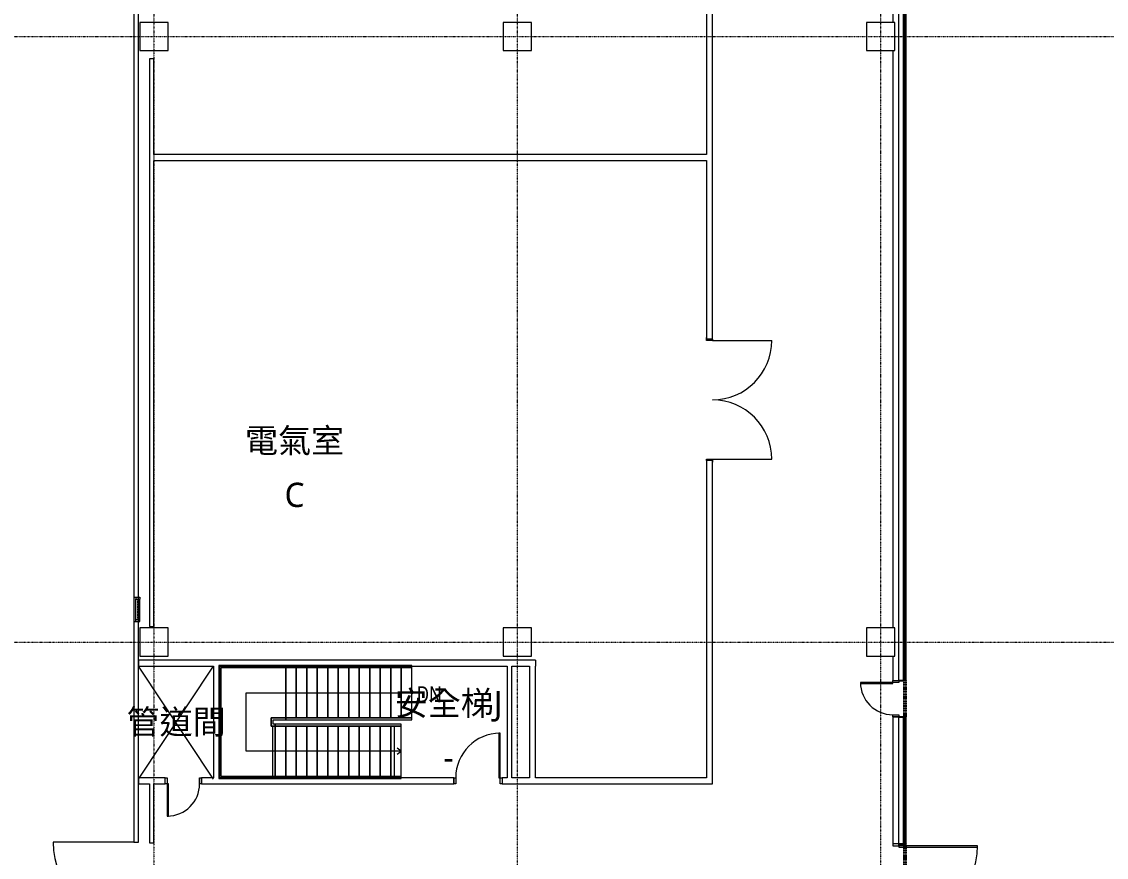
# Model space of a CAD drawing. Extents: x -32000 to 290600, y -111057 to 131250.
# Drawn here: x -3277 to 23589, y 24668 to 45367 of the extents above; entities that cross this region are included whole.
import ezdxf
from ezdxf.enums import TextEntityAlignment as Align

# ---------------------------------------------------------------- set-up
doc = ezdxf.new("R2010")
doc.units = 0
doc.header["$LTSCALE"] = 5
for name, pattern in [('H12PL3$0$HIDDEN', [0.4, 0.3, -0.1]), ('H12PL3$0$JJP_三點線', [0.9, 0.3, -0.15, 0, -0.15, 0, -0.15, 0, -0.15]), ('H12PL3$0$JJP_虛線(退縮線、投影線、地下室範圍、非屬本工程、圖面分區)', [0.45, 0.3, -0.15]), ('XFDP30-200K$0$HIDDEN2', [0.1875, 0.125, -0.0625])]:
    doc.linetypes.add(name, pattern=pattern)
for name, color, linetype in [('H12PL3$0$A-OBJE-2D', 252, 'Continuous'), ('H12PL3$0$A-STRS', 252, 'Continuous'), ('H12PL3$0$A-TEXT', 252, 'Continuous'), ('H12PL3$0$A-WALL-EX', 252, 'Continuous'), ('H12PL3$0$A-WALL-IN', 252, 'Continuous'), ('H12PL3$0$A-ZONE', 252, 'Continuous'), ('H12PL3$0$Door', 252, 'Continuous'), ('H12PL3$0$S-COL', 252, 'Continuous'), ('H12PL3$0$S-GRID', 252, 'Continuous'), ('H12PL3$0$Window', 252, 'Continuous'), ('XFDP30-200K$0$A-W-P1S (200K)', 106, 'Continuous')]:
    doc.layers.add(name, color=color, linetype=linetype)
doc.styles.add('H12PL3$0$Standard', font='', dxfattribs={"width": 0.8})
doc.styles.get('H12PL3$0$Standard').set_extended_font_data('Microsoft JhengHei')

# ---------------------------------------------------------------- blocks, each defined once
blk = doc.blocks.new('XFDP30-200K')
at = {"layer": 'XFDP30-200K$0$A-W-P1S (200K)'}
for p, q in [((18575, 29050), (18575, 55765)), ((18625, 29050), (18625, 55715)), ((18450, 29050), (18625, 29050)), ((18450, 28150), (18625, 28150)), ((18575, 25000), (18575, 28150)), ((18625, 25000), (18625, 28150)), ((18450, 25000), (18625, 25000))]:
    blk.add_line(p, q, dxfattribs=at)
at = {"layer": 'XFDP30-200K$0$A-W-P1S (200K)', "linetype": 'XFDP30-200K$0$HIDDEN2'}
for p, q in [((18575, 29050), (18575, 28150)), ((18625, 29050), (18625, 28150)), ((18575, 25000), (18575, 21000)), ((18625, 25000), (18625, 21000))]:
    blk.add_line(p, q, dxfattribs=at)
blk = doc.blocks.new('H12PL3')
at = {"layer": 'H12PL3$0$A-OBJE-2D', "lineweight": 0}
for p, q in [((-380, 26602.5), (1475, 29400)), ((1475, 26602.5), (-380, 29400))]:
    blk.add_line(p, q, dxfattribs=at)
at = {"layer": 'H12PL3$0$A-STRS', "lineweight": 0}
for p, q in [((3265, 29420), (1605, 29420)), ((1605, 29420), (1605, 26620)), ((1655, 26670), (1655, 29370)), ((1655, 29370), (3265, 29370)), ((3265, 29370), (1655, 29370)), ((1655, 29370), (1655, 26670)), ((3265, 29370), (1655, 29370)), ((1655, 29370), (1655, 26670)), ((3265, 29370), (3265, 29420)), ((6385, 29420), (3265, 29420)), ((3265, 29420), (3265, 29370)), ((3265, 29370), (6385, 29370)), ((6385, 29370), (3265, 29370)), ((3265, 29370), (3265, 28120)), ((3265, 29370), (3265, 28120)), ((3265, 28120), (3265, 29370)), ((3525, 29370), (3265, 29370)), ((3265, 29370), (3265, 28120)), ((3525, 29370), (3525, 28120)), ((3525, 28120), (3525, 29370)), ((3525, 29370), (3525, 28120)), ((3785, 29370), (3525, 29370)), ((3785, 29370), (3785, 28120)), ((3785, 28120), (3785, 29370)), ((3785, 29370), (3785, 28120)), ((4045, 29370), (3785, 29370)), ((4045, 29370), (4045, 28120)), ((4045, 28120), (4045, 29370)), ((4045, 29370), (4045, 28120)), ((4305, 29370), (4045, 29370)), ((4305, 29370), (4305, 28120)), ((4305, 28120), (4305, 29370)), ((4305, 29370), (4305, 28120)), ((4565, 29370), (4305, 29370)), ((4565, 29370), (4565, 28120)), ((4565, 28120), (4565, 29370)), ((4565, 29370), (4565, 28120)), ((4825, 29370), (4565, 29370)), ((4825, 29370), (4825, 28120)), ((4825, 28120), (4825, 29370)), ((4825, 29370), (4825, 28120)), ((5085, 29370), (4825, 29370)), ((5085, 29370), (5085, 28120)), ((5085, 28120), (5085, 29370)), ((5085, 29370), (5085, 28120)), ((5345, 29370), (5085, 29370)), ((5345, 29370), (5345, 28120)), ((5345, 28120), (5345, 29370)), ((5345, 29370), (5345, 28120)), ((5605, 29370), (5345, 29370)), ((5605, 29370), (5605, 28120)), ((5605, 28120), (5605, 29370)), ((5605, 29370), (5605, 28120)), ((5865, 29370), (5605, 29370)), ((5865, 29370), (5865, 28120)), ((5865, 28120), (5865, 29370)), ((5865, 29370), (5865, 28120)), ((6125, 29370), (5865, 29370)), ((6125, 29370), (6125, 28120)), ((6125, 28120), (6125, 29370)), ((6125, 29370), (6125, 28120)), ((6385, 29370), (6125, 29370)), ((6385, 29370), (6385, 29420)), ((6385, 28120), (6385, 29370)), ((6385, 28120), (6385, 29370)), ((2280, 27295), (2280, 28745)), ((2280, 28745), (3265, 28745)), ((3265, 28745), (6125, 28745)), ((6125, 28745), (6385, 28745)), ((3265, 28120), (2905, 28120)), ((2905, 28120), (2905, 27920)), ((2905, 27920), (2905, 28120)), ((2905, 28120), (3265, 28120)), ((2905, 27920), (2905, 28120)), ((2905, 28120), (3265, 28120)), ((2955, 27970), (2955, 28070)), ((2955, 28070), (3265, 28070)), ((3005, 27970), (2955, 27970)), ((6125, 27970), (3005, 27970)), ((3005, 27970), (3005, 27920)), ((3005, 27920), (3005, 27970)), ((3265, 28070), (3265, 28120)), ((6385, 28120), (3265, 28120)), ((3265, 28120), (3265, 28070)), ((3265, 28120), (6385, 28120)), ((3265, 28120), (3525, 28120)), ((3265, 28070), (6385, 28070)), ((3525, 28120), (3785, 28120)), ((3785, 28120), (4045, 28120)), ((4045, 28120), (4305, 28120)), ((4305, 28120), (4565, 28120)), ((4565, 28120), (4825, 28120)), ((4825, 28120), (5085, 28120)), ((5085, 28120), (5345, 28120)), ((5345, 28120), (5605, 28120)), ((5605, 28120), (5865, 28120)), ((5865, 28120), (6125, 28120)), ((6125, 28120), (6385, 28120)), ((6125, 27920), (6125, 27970)), ((6385, 28070), (6385, 28120)), ((2905, 27920), (3005, 27920)), ((2937.34, 27920), (2905, 27920)), ((3005, 27920), (2905, 27920)), ((3005, 27920), (2937.34, 27920)), ((3005, 27920), (6125, 27920)), ((6125, 27920), (3005, 27920)), ((3005, 26670), (3005, 27920)), ((3005, 26670), (3005, 27920)), ((3005, 26670), (3005, 27920)), ((3265, 27920), (3005, 27920)), ((3005, 27920), (3005, 26670)), ((3005, 26670), (3005, 27920)), ((3265, 26670), (3265, 27920)), ((3525, 27920), (3265, 27920)), ((3265, 27920), (3265, 26670)), ((3265, 26670), (3265, 27920)), ((3525, 26670), (3525, 27920)), ((3785, 27920), (3525, 27920)), ((3525, 27920), (3525, 26670)), ((3525, 26670), (3525, 27920)), ((3785, 26670), (3785, 27920)), ((4045, 27920), (3785, 27920)), ((3785, 27920), (3785, 26670)), ((3785, 26670), (3785, 27920)), ((4045, 26670), (4045, 27920)), ((4305, 27920), (4045, 27920)), ((4045, 27920), (4045, 26670)), ((4045, 26670), (4045, 27920)), ((4305, 26670), (4305, 27920)), ((4565, 27920), (4305, 27920)), ((4305, 27920), (4305, 26670)), ((4305, 26670), (4305, 27920)), ((4565, 26670), (4565, 27920)), ((4825, 27920), (4565, 27920)), ((4565, 27920), (4565, 26670)), ((4565, 26670), (4565, 27920)), ((4825, 26670), (4825, 27920)), ((5085, 27920), (4825, 27920)), ((4825, 27920), (4825, 26670)), ((4825, 26670), (4825, 27920)), ((5085, 26670), (5085, 27920)), ((5345, 27920), (5085, 27920)), ((5085, 27920), (5085, 26670)), ((5085, 26670), (5085, 27920)), ((5345, 26670), (5345, 27920)), ((5605, 27920), (5345, 27920)), ((5345, 27920), (5345, 26670)), ((5345, 26670), (5345, 27920)), ((5605, 26670), (5605, 27920)), ((5865, 27920), (5605, 27920)), ((5605, 27920), (5605, 26670)), ((5605, 26670), (5605, 27920)), ((5865, 26670), (5865, 27920)), ((6125, 27920), (5865, 27920)), ((5865, 27920), (5865, 26670)), ((5865, 26670), (5865, 27920)), ((6125, 26670), (6125, 27920)), ((6125, 26670), (6125, 27920)), ((3005, 27295), (2280, 27295)), ((5865, 27295), (3005, 27295)), ((6125, 27295), (5865, 27295)), ((6125, 27295), (6025, 27370)), ((6025, 27220), (6125, 27295)), ((1605, 26620), (3005, 26620)), ((3005, 26670), (1655, 26670)), ((1655, 26670), (2937.34, 26670)), ((1655, 26670), (3005, 26670)), ((2937.34, 26670), (3005, 26670)), ((6125, 26670), (3005, 26670)), ((3005, 26670), (3005, 26620)), ((3005, 26620), (3005, 26670)), ((3005, 26670), (6125, 26670)), ((3005, 26670), (3265, 26670)), ((3005, 26620), (6125, 26620)), ((3265, 26670), (3525, 26670)), ((3525, 26670), (3785, 26670)), ((3785, 26670), (4045, 26670)), ((4045, 26670), (4305, 26670)), ((4305, 26670), (4565, 26670)), ((4565, 26670), (4825, 26670)), ((4825, 26670), (5085, 26670)), ((5085, 26670), (5345, 26670)), ((5345, 26670), (5605, 26670)), ((5605, 26670), (5865, 26670)), ((5865, 26670), (6125, 26670)), ((6125, 26620), (6125, 26670))]:
    blk.add_line(p, q, dxfattribs=at)
at = {"layer": 'H12PL3$0$A-STRS', "linetype": 'H12PL3$0$JJP_虛線(退縮線、投影線、地下室範圍、非屬本工程、圖面分區)', "lineweight": 0}
for p, q in [((3265, 29370), (3265, 28120)), ((2937.34, 27920), (2937.34, 26670)), ((5945.91, 27920), (5945.91, 26670))]:
    blk.add_line(p, q, dxfattribs=at)
at = {"layer": 'H12PL3$0$A-STRS', "lineweight": 0, "flags": 128}
blk.add_lwpolyline([(6385, 28770, 1), (6385, 28720, 1)], format="xyb", close=True, dxfattribs=at)
at = {"layer": 'H12PL3$0$A-WALL-EX', "lineweight": 0}
for p, q in [((-500, 31110), (-380, 31110)), ((-500, 31110), (-500, 30510)), ((-380, 30510), (-380, 31110)), ((-500, 30510), (-380, 30510)), ((-500, 25040), (-385, 25040)), ((-385, 25040), (-380, 25040))]:
    blk.add_line(p, q, dxfattribs=at)
at = {"layer": 'H12PL3$0$A-WALL-EX', "lineweight": 0, "flags": 128}
for points in [[(-500, 54650), (-500, 31110)], [(-380, 31110), (-380, 54650)], [(-500, 30510), (-500, 25040)], [(-380, 25040), (-380, 30510)]]:
    blk.add_lwpolyline(points, dxfattribs=at)
at = {"layer": 'H12PL3$0$A-WALL-IN', "lineweight": 0}
for p, q in [((13685, 37500), (13685, 37543)), ((13835, 37500), (13685, 37500)), ((13835, 37500), (13835, 37543)), ((13685, 34500), (13685, 34457)), ((13835, 34500), (13685, 34500)), ((13835, 34500), (13835, 34457)), ((18300, 29050), (18450, 29050)), ((18300, 28150), (18450, 28150)), ((280, 26490), (280, 26640)), ((1180, 26490), (1180, 26640)), ((7425, 26640), (7425, 26490)), ((8625, 26640), (8625, 26490)), ((18450, 25000), (18300, 25000))]:
    blk.add_line(p, q, dxfattribs=at)
at = {"layer": 'H12PL3$0$A-WALL-IN', "lineweight": 0, "flags": 128}
for points in [[(18450, 29050), (18450, 85450)], [(18300, 59650), (18300, 45350)], [(13685, 51000), (13685, 42075)], [(13835, 37500), (13835, 51000)], [(18300, 44650), (18300, 30350)], [(0, 44450), (-113, 44450)], [(-113, 44450), (-113, 30385)], [(0, 42075), (0, 44450)], [(13685, 42075), (0, 42075)], [(0, 30385), (0, 41925)], [(0, 41925), (13685, 41925)], [(13685, 41925), (13685, 37500)], [(13685, 34500), (13685, 26640)], [(13835, 26640), (13835, 34500)], [(-113, 30385), (0, 30385)], [(18300, 29650), (18300, 29050)], [(9450, 29550), (-380, 29550)], [(-380, 29550), (-380, 29400)], [(-380, 29400), (1475, 29400)], [(1475, 29400), (1475, 26640)], [(1625, 26640), (1625, 29400)], [(1625, 29400), (8750, 29400)], [(8750, 29400), (8750, 26640)], [(8862.5, 26640), (8862.5, 29400)], [(8862.5, 29400), (9300, 29400)], [(9300, 29400), (9300, 26640)], [(9450, 29550), (9450, 29400)], [(9450, 26640), (9450, 29400)], [(18300, 28150), (18300, 25000)], [(18450, 25000), (18450, 28150)], [(280, 26640), (-380, 26640)], [(-380, 26640), (-380, 26490)], [(1475, 26640), (1180, 26640)], [(7425, 26640), (1625, 26640)], [(8750, 26640), (8625, 26640)], [(9300, 26640), (8862.5, 26640)], [(13685, 26640), (9450, 26640)], [(13835, 26490), (13835, 26640)], [(-380, 26490), (-112.5, 26490)], [(-112.5, 26490), (-112.5, 25025)], [(0, 25025), (0, 26490)], [(0, 26490), (280, 26490)], [(1180, 26490), (7425, 26490)], [(8625, 26490), (13835, 26490)], [(-112.5, 25025), (0, 25025)]]:
    blk.add_lwpolyline(points, dxfattribs=at)
at = {"layer": 'H12PL3$0$Door', "lineweight": 0}
for p, q in [((13685, 37500), (13685, 37543)), ((13685, 37500), (13685, 37543)), ((13685, 37468), (13685, 37500)), ((13685, 37500), (13835, 37500)), ((13835, 37500), (13685, 37500)), ((13835, 37500), (13685, 37500)), ((13835, 37468), (13685, 37468)), ((13835, 37500), (13835, 37543)), ((13835, 37500), (13835, 37543)), ((13835, 37500), (13835, 37468)), ((13835, 37468), (15303, 37468)), ((13685, 34500), (13685, 34532)), ((13685, 34532), (13835, 34532)), ((13835, 34500), (13685, 34500)), ((13835, 34500), (13685, 34500)), ((13835, 34500), (13685, 34500)), ((13685, 34500), (13685, 34457)), ((13685, 34500), (13685, 34457)), ((13835, 34532), (13835, 34500)), ((13835, 34532), (15303, 34532)), ((13835, 34500), (13835, 34457)), ((13835, 34500), (13835, 34457)), ((18300, 29000), (18300, 29050)), ((18300, 29050), (18450, 29050)), ((18450, 29050), (18450, 29000)), ((18300, 29000), (17500, 29000)), ((17500, 29000), (17500, 28970)), ((17500, 28970), (18300, 28970)), ((18300, 28970), (18300, 29000)), ((18450, 29000), (18300, 29000)), ((18300, 28150), (18300, 28200)), ((18300, 28200), (18450, 28200)), ((18450, 28150), (18300, 28150)), ((18450, 28200), (18450, 28150)), ((8575, 27740), (8545, 27740)), ((8545, 27740), (8545, 26640)), ((8575, 26640), (8575, 27740)), ((280, 26490), (280, 26640)), ((280, 26640), (330, 26640)), ((330, 26640), (330, 26490)), ((1130, 26490), (1130, 26640)), ((1130, 26640), (1180, 26640)), ((1180, 26640), (1180, 26490)), ((7425, 26640), (7475, 26640)), ((7425, 26490), (7425, 26640)), ((7475, 26640), (7475, 26490)), ((8545, 26640), (8575, 26640)), ((8575, 26640), (8625, 26640)), ((8575, 26490), (8575, 26640)), ((8625, 26640), (8625, 26490)), ((330, 26490), (280, 26490)), ((330, 26490), (330, 25690)), ((360, 26490), (330, 26490)), ((360, 25690), (360, 26490)), ((1180, 26490), (1130, 26490)), ((7475, 26490), (7425, 26490)), ((8625, 26490), (8575, 26490)), ((330, 25690), (360, 25690)), ((-500, 25040), (-2500, 25040)), ((-500, 25040), (-385, 25040)), ((-500, 25040), (-385, 25040)), ((-385, 25040), (-380, 25040)), ((18450, 25000), (18300, 25000)), ((18300, 25000), (18300, 24950)), ((18450, 24950), (18450, 25000)), ((18300, 24950), (18450, 24950)), ((20400, 24950), (18450, 24950)), ((18450, 24950), (18450, 24920)), ((18450, 24920), (20400, 24920)), ((20400, 24920), (20400, 24950))]:
    blk.add_line(p, q, dxfattribs=at)
for centre, radius, start, end in [((13835, 37468), 1468, 270, 0), ((13835, 34532), 1468, 0, 90), ((18300, 29000), 800, 180, 270), ((8575, 26640), 1100, 90, 180), ((330, 26490), 800, 270, 0), ((-500, 25040), 2000, 180, 270), ((18450, 24950), 1950, 270, 0)]:
    blk.add_arc(centre, radius, start, end, dxfattribs=at)
at = {"layer": 'H12PL3$0$S-COL', "lineweight": 0, "flags": 128}
for points in [[(-350, 44650), (350, 44650), (350, 45350), (-350, 45350)], [(8650, 44650), (9350, 44650), (9350, 45350), (8650, 45350)], [(17650, 44650), (18350, 44650), (18350, 45350), (17650, 45350)], [(-350, 29650), (350, 29650), (350, 30350), (-350, 30350)], [(8650, 29650), (9350, 29650), (9350, 30350), (8650, 30350)], [(17650, 29650), (18350, 29650), (18350, 30350), (17650, 30350)]]:
    blk.add_lwpolyline(points, close=True, dxfattribs=at)
at = {"layer": 'H12PL3$0$S-GRID', "linetype": 'H12PL3$0$JJP_三點線', "lineweight": 0}
for p, q in [((0, 128250), (0, -28000)), ((9000, 128250), (9000, -28000)), ((18000, 128250), (18000, -28000)), ((-29000, 45000), (289600, 45000)), ((-29000, 30000), (289600, 30000))]:
    blk.add_line(p, q, dxfattribs=at)
at = {"layer": 'H12PL3$0$Window', "lineweight": 0}
for p, q in [((-450, 31110), (-350, 31110)), ((-450, 31110), (-450, 31060)), ((-450, 30560), (-450, 31060)), ((-450, 31060), (-350, 31060)), ((-350, 31110), (-350, 31060)), ((-350, 30560), (-350, 31060)), ((-450, 30560), (-350, 30560)), ((-450, 30510), (-450, 30560)), ((-450, 30510), (-350, 30510)), ((-350, 30510), (-350, 30560))]:
    blk.add_line(p, q, dxfattribs=at)
at = {"layer": 'H12PL3$0$Window', "linetype": 'H12PL3$0$HIDDEN', "lineweight": 0}
blk.add_line((-400, 30560), (-400, 31060), dxfattribs=at)
blk.add_blockref('XFDP30-200K', (0, 0))
at = {"layer": 'H12PL3$0$A-TEXT', "linetype": 'Continuous', "lineweight": 0, "insert": (6508.79, 28705.35), "char_height": 400, "attachment_point": 4, "style": 'H12PL3$0$Standard'}
blk.add_mtext('\\A1;DN', dxfattribs=at)
at = {"layer": 'H12PL3$0$A-ZONE', "style": 'H12PL3$0$Standard'}
for s, p in [('電氣室', (3481.62, 35291)), ('C', (3481.62, 33946.83)), ('安全梯J', (7297.91, 28785.24)), ('管道間', (547.5, 28323.8)), ('-', (7297.91, 27443.35))]:
    blk.add_text(s, height=600, dxfattribs=at).set_placement(p, align=Align.TOP_CENTER)

msp = doc.modelspace()

# ---------------------------------------------------------------- block references
msp.add_blockref('H12PL3', (0, 0))

doc.saveas('drawing.dxf')
